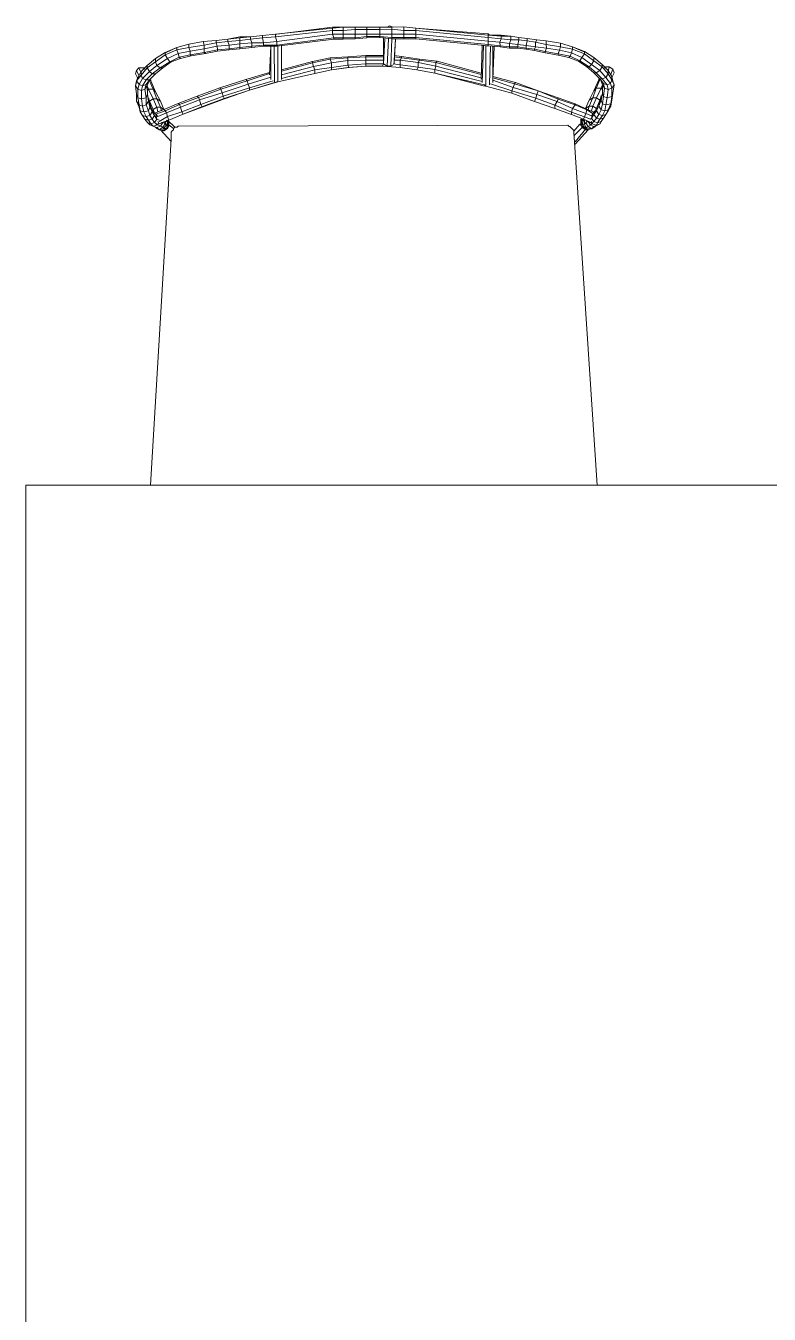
# Model space of a CAD drawing. Header units: metres. Extents: x -1.5 to 23.8, y -25.4 to 20.7.
# Drawn here: x 7.57 to 8.22, y 3.206 to 4.333 of the extents above; entities that cross this region are included whole.
import ezdxf

# ---------------------------------------------------------------- set-up
doc = ezdxf.new("R2010")
doc.units = ezdxf.units.M
doc.layers.add('A-FURN', color=1, linetype='Continuous', lineweight=9, transparency=0.25)

msp = doc.modelspace()

# ---------------------------------------------------------------- linework, layer by layer
at = {"layer": 'A-FURN', "lineweight": 0}
for p, q in [((7.8382, 4.3304), (7.7883, 4.3251)), ((7.7883, 4.323), (7.8382, 4.3283)), ((7.7894, 4.3251), (7.8382, 4.3314)), ((7.8382, 4.3314), (7.8475, 4.3315)), ((7.8475, 4.3315), (7.8382, 4.3304)), ((7.8382, 4.3283), (7.8382, 4.3304)), ((7.8382, 4.3283), (7.8475, 4.3283)), ((7.8382, 4.3252), (7.8382, 4.3283)), ((7.8475, 4.3315), (7.8579, 4.3315)), ((7.8579, 4.3315), (7.8475, 4.3315)), ((7.8475, 4.3283), (7.8475, 4.3315)), ((7.8475, 4.3283), (7.8579, 4.3294)), ((7.8475, 4.3252), (7.8475, 4.3283)), ((7.8579, 4.3315), (7.8683, 4.3315)), ((7.8683, 4.3315), (7.8579, 4.3315)), ((7.8579, 4.3294), (7.8579, 4.3315)), ((7.8579, 4.3294), (7.8683, 4.3294)), ((7.8579, 4.3252), (7.8579, 4.3294)), ((7.8683, 4.3315), (7.8797, 4.3315)), ((7.8797, 4.3315), (7.8683, 4.3315)), ((7.8683, 4.3294), (7.8683, 4.3315)), ((7.8683, 4.3294), (7.8797, 4.3294)), ((7.8683, 4.3252), (7.8683, 4.3294)), ((7.8797, 4.3315), (7.8901, 4.3315)), ((7.8901, 4.3315), (7.8797, 4.3315)), ((7.8797, 4.3294), (7.8797, 4.3315)), ((7.8797, 4.3294), (7.8901, 4.3295)), ((7.8797, 4.3253), (7.8797, 4.3294)), ((7.8859, 4.3315), (7.888, 4.3326)), ((7.888, 4.3326), (7.8911, 4.3315)), ((7.8901, 4.3315), (7.9005, 4.3316)), ((7.9005, 4.3316), (7.8901, 4.3315)), ((7.8901, 4.3295), (7.8901, 4.3315)), ((7.9005, 4.3284), (7.8901, 4.3295)), ((7.8901, 4.3253), (7.8901, 4.3295)), ((7.9005, 4.3316), (7.9109, 4.3306)), ((7.9109, 4.3306), (7.9005, 4.3316)), ((7.9005, 4.3284), (7.9005, 4.3316)), ((7.9109, 4.3284), (7.9005, 4.3284)), ((7.9005, 4.3253), (7.9005, 4.3284)), ((7.9109, 4.3306), (7.9742, 4.3255)), ((7.9742, 4.3244), (7.9109, 4.3306)), ((7.9109, 4.3284), (7.9109, 4.3306)), ((7.9742, 4.3224), (7.9109, 4.3284)), ((7.9109, 4.3253), (7.9109, 4.3284)), ((7.7125, 4.3166), (7.7021, 4.3135)), ((7.7021, 4.3135), (7.7125, 4.3166)), ((7.725, 4.3187), (7.7125, 4.3166)), ((7.7125, 4.3166), (7.725, 4.3187)), ((7.7125, 4.3166), (7.7125, 4.3166)), ((7.7125, 4.3135), (7.7125, 4.3166)), ((7.725, 4.3187), (7.7364, 4.3198)), ((7.7364, 4.3198), (7.725, 4.3187)), ((7.725, 4.3187), (7.725, 4.3187)), ((7.726, 4.3156), (7.725, 4.3187)), ((7.726, 4.3156), (7.7364, 4.3177)), ((7.7364, 4.3198), (7.7468, 4.3208)), ((7.7468, 4.3208), (7.7364, 4.3198)), ((7.7364, 4.3177), (7.7364, 4.3198)), ((7.7364, 4.3177), (7.7468, 4.3188)), ((7.7374, 4.3146), (7.7364, 4.3177)), ((7.7468, 4.3208), (7.7572, 4.3229)), ((7.7572, 4.3219), (7.7468, 4.3208)), ((7.7468, 4.3188), (7.7468, 4.3208)), ((7.7468, 4.3188), (7.7572, 4.3198)), ((7.7478, 4.3156), (7.7468, 4.3188)), ((7.7478, 4.3156), (7.7572, 4.3167)), ((7.7572, 4.3229), (7.7665, 4.3229)), ((7.7665, 4.3229), (7.7572, 4.3219)), ((7.7572, 4.3198), (7.7572, 4.3219)), ((7.7572, 4.3198), (7.7665, 4.3209)), ((7.7572, 4.3167), (7.7572, 4.3198)), ((7.7572, 4.3167), (7.7676, 4.3178)), ((7.7572, 4.3167), (7.7572, 4.3136)), ((7.7665, 4.3229), (7.7769, 4.324)), ((7.7769, 4.324), (7.7665, 4.3229)), ((7.7665, 4.3209), (7.7665, 4.3229)), ((7.7665, 4.3209), (7.7769, 4.3219)), ((7.7676, 4.3178), (7.7665, 4.3209)), ((7.7676, 4.3178), (7.7779, 4.3178)), ((7.7676, 4.3178), (7.7676, 4.3146)), ((7.7769, 4.324), (7.7883, 4.3251)), ((7.7883, 4.3251), (7.7769, 4.324)), ((7.7769, 4.3219), (7.7769, 4.324)), ((7.7769, 4.3219), (7.7883, 4.323)), ((7.7779, 4.3178), (7.7769, 4.3219)), ((7.7779, 4.3178), (7.7894, 4.3188)), ((7.7779, 4.3178), (7.7779, 4.3157)), ((7.7883, 4.323), (7.7883, 4.3251)), ((7.7883, 4.3251), (7.7894, 4.3251)), ((7.7894, 4.3188), (7.7883, 4.323)), ((7.7894, 4.3188), (7.8382, 4.3252)), ((7.7894, 4.3251), (7.7894, 4.3251)), ((7.8392, 4.3221), (7.7894, 4.3157)), ((7.8392, 4.321), (7.7894, 4.3147)), ((7.7894, 4.3188), (7.7894, 4.3157)), ((7.8382, 4.3252), (7.8475, 4.3252)), ((7.8382, 4.3252), (7.8392, 4.3221)), ((7.8475, 4.3221), (7.8392, 4.3221)), ((7.8392, 4.321), (7.8392, 4.3221)), ((7.8475, 4.321), (7.8392, 4.321)), ((7.8475, 4.3252), (7.8579, 4.3252)), ((7.8475, 4.3252), (7.8475, 4.3221)), ((7.8579, 4.3221), (7.8475, 4.3221)), ((7.8475, 4.321), (7.8475, 4.3221)), ((7.8579, 4.3211), (7.8475, 4.321)), ((7.8579, 4.3252), (7.8683, 4.3252)), ((7.8579, 4.3252), (7.8579, 4.3221)), ((7.8683, 4.3232), (7.8579, 4.3221)), ((7.8683, 4.3221), (7.8579, 4.3211)), ((7.8579, 4.3211), (7.8579, 4.3221)), ((7.8683, 4.3252), (7.8797, 4.3253)), ((7.8683, 4.3252), (7.8683, 4.3232)), ((7.8797, 4.3232), (7.8683, 4.3232)), ((7.8683, 4.3221), (7.8683, 4.3232)), ((7.8683, 4.3221), (7.8797, 4.3222)), ((7.8797, 4.3253), (7.8901, 4.3253)), ((7.8797, 4.3253), (7.8797, 4.3232)), ((7.8901, 4.3222), (7.8797, 4.3232)), ((7.8797, 4.3222), (7.8797, 4.3232)), ((7.8797, 4.3222), (7.8901, 4.3211)), ((7.8829, 4.3024), (7.8829, 4.3222)), ((7.8839, 4.3211), (7.8829, 4.2993)), ((7.887, 4.3211), (7.886, 4.2972)), ((7.8901, 4.3211), (7.8891, 4.2972)), ((7.9005, 4.3253), (7.8901, 4.3253)), ((7.8901, 4.3253), (7.8901, 4.3222)), ((7.9005, 4.3222), (7.8901, 4.3222)), ((7.8901, 4.3211), (7.8901, 4.3222)), ((7.8901, 4.3211), (7.9005, 4.3212)), ((7.8932, 4.3211), (7.8922, 4.2993)), ((7.8932, 4.3211), (7.8922, 4.3024)), ((7.9109, 4.3253), (7.9005, 4.3253)), ((7.9005, 4.3222), (7.9005, 4.3253)), ((7.9109, 4.3222), (7.9005, 4.3222)), ((7.9005, 4.3212), (7.9005, 4.3222)), ((7.9005, 4.3212), (7.9109, 4.3212)), ((7.9742, 4.3192), (7.9109, 4.3253)), ((7.9109, 4.3222), (7.9109, 4.3253)), ((7.9742, 4.3161), (7.9109, 4.3222)), ((7.9109, 4.3212), (7.9109, 4.3222)), ((7.9109, 4.3212), (7.9742, 4.3151)), ((7.9742, 4.3255), (7.9753, 4.3244)), ((7.9742, 4.3244), (7.9742, 4.3255)), ((7.9857, 4.3234), (7.9742, 4.3244)), ((7.9742, 4.3224), (7.9742, 4.3244)), ((7.9857, 4.3213), (7.9742, 4.3224)), ((7.9742, 4.3192), (7.9742, 4.3224)), ((7.9846, 4.3182), (7.9742, 4.3192)), ((7.9742, 4.3161), (7.9742, 4.3192)), ((7.9847, 4.3151), (7.9742, 4.3161)), ((7.9742, 4.3151), (7.9742, 4.3161)), ((7.9753, 4.3244), (7.9857, 4.3245)), ((7.9846, 4.3182), (7.9857, 4.3213)), ((7.9929, 4.3172), (7.9846, 4.3182)), ((7.9847, 4.3151), (7.9846, 4.3182)), ((7.9857, 4.3245), (7.994, 4.3234)), ((7.9857, 4.3234), (7.994, 4.3234)), ((7.9857, 4.3213), (7.9857, 4.3234)), ((7.994, 4.3203), (7.9857, 4.3213)), ((7.9929, 4.3172), (7.994, 4.3203)), ((8.0002, 4.3162), (7.9929, 4.3172)), ((7.993, 4.3141), (7.9929, 4.3172)), ((7.994, 4.3234), (8.0012, 4.3224)), ((8.0012, 4.3224), (7.994, 4.3234)), ((7.994, 4.3234), (7.994, 4.3203)), ((8.0012, 4.3203), (7.994, 4.3203)), ((8.0002, 4.3162), (8.0012, 4.3203)), ((8.0075, 4.3152), (8.0002, 4.3162)), ((8.0002, 4.3141), (8.0002, 4.3162)), ((8.0012, 4.3224), (8.0085, 4.3214)), ((8.0012, 4.3224), (8.0085, 4.3214)), ((8.0012, 4.3203), (8.0012, 4.3224)), ((8.0085, 4.3193), (8.0012, 4.3203)), ((8.0075, 4.3152), (8.0085, 4.3193)), ((8.0085, 4.3214), (8.0168, 4.3204)), ((8.0085, 4.3214), (8.0168, 4.3204)), ((8.0085, 4.3214), (8.0085, 4.3193)), ((8.0158, 4.3183), (8.0085, 4.3193)), ((8.0168, 4.3204), (8.0158, 4.3183)), ((8.0251, 4.3162), (8.0158, 4.3183)), ((8.0158, 4.3142), (8.0158, 4.3183)), ((8.0168, 4.3204), (8.0251, 4.3194)), ((8.0251, 4.3194), (8.0168, 4.3204)), ((8.0251, 4.3194), (8.0376, 4.3173)), ((8.0376, 4.3173), (8.0251, 4.3194)), ((8.0251, 4.3162), (8.0251, 4.3194)), ((8.0376, 4.3142), (8.0251, 4.3162)), ((8.0252, 4.3131), (8.0251, 4.3162)), ((8.0376, 4.3173), (8.048, 4.3142)), ((8.048, 4.3142), (8.0376, 4.3173)), ((8.0376, 4.3142), (8.0376, 4.3173)), ((7.6918, 4.3093), (7.6834, 4.3041)), ((7.6835, 4.3009), (7.6918, 4.3072)), ((7.6918, 4.3093), (7.7021, 4.3135)), ((7.6918, 4.3072), (7.7021, 4.3114)), ((7.6918, 4.3093), (7.6928, 4.3093)), ((7.6918, 4.3072), (7.6918, 4.3093)), ((7.6939, 4.3041), (7.6918, 4.3072)), ((7.7021, 4.3135), (7.6928, 4.3093)), ((7.6939, 4.3041), (7.7032, 4.3082)), ((7.7042, 4.3051), (7.6959, 4.301)), ((7.7021, 4.3114), (7.7125, 4.3135)), ((7.7021, 4.3114), (7.7021, 4.3135)), ((7.7032, 4.3082), (7.7021, 4.3114)), ((7.7032, 4.3082), (7.7136, 4.3103)), ((7.7032, 4.3082), (7.7042, 4.3051)), ((7.7042, 4.3051), (7.7136, 4.3072)), ((7.7053, 4.3041), (7.7042, 4.3051)), ((7.7053, 4.3041), (7.7146, 4.3062)), ((7.7125, 4.3135), (7.726, 4.3156)), ((7.7136, 4.3103), (7.7125, 4.3135)), ((7.7136, 4.3103), (7.726, 4.3125)), ((7.7136, 4.3072), (7.7136, 4.3103)), ((7.7136, 4.3072), (7.726, 4.3093)), ((7.7146, 4.3062), (7.7136, 4.3072)), ((7.7271, 4.3083), (7.7146, 4.3062)), ((7.726, 4.3125), (7.726, 4.3156)), ((7.726, 4.3125), (7.7374, 4.3146)), ((7.726, 4.3093), (7.726, 4.3125)), ((7.7375, 4.3114), (7.726, 4.3093)), ((7.726, 4.3093), (7.7271, 4.3083)), ((7.7375, 4.3104), (7.7271, 4.3083)), ((7.7374, 4.3146), (7.7478, 4.3156)), ((7.7374, 4.3146), (7.7375, 4.3114)), ((7.7478, 4.3125), (7.7375, 4.3114)), ((7.7478, 4.3115), (7.7375, 4.3104)), ((7.7375, 4.3104), (7.7375, 4.3114)), ((7.7478, 4.3156), (7.7478, 4.3125)), ((7.7572, 4.3136), (7.7478, 4.3125)), ((7.7572, 4.3125), (7.7478, 4.3115)), ((7.7478, 4.3115), (7.7478, 4.3125)), ((7.7676, 4.3146), (7.7572, 4.3136)), ((7.7676, 4.3136), (7.7572, 4.3125)), ((7.7572, 4.3125), (7.7572, 4.3136)), ((7.7779, 4.3157), (7.7676, 4.3146)), ((7.7779, 4.3147), (7.7676, 4.3136)), ((7.7676, 4.3136), (7.7676, 4.3146)), ((7.7894, 4.3157), (7.7779, 4.3157)), ((7.7779, 4.3147), (7.7779, 4.3157)), ((7.7894, 4.3147), (7.7779, 4.3147)), ((7.7832, 4.2897), (7.7842, 4.3147)), ((7.7842, 4.3147), (7.7842, 4.2856)), ((7.7873, 4.3147), (7.7874, 4.2835)), ((7.7894, 4.3147), (7.7894, 4.3157)), ((7.7904, 4.3157), (7.7894, 4.3157)), ((7.7905, 4.2835), (7.7904, 4.3157)), ((7.7935, 4.3157), (7.7936, 4.2856)), ((7.7935, 4.3157), (7.7936, 4.2897)), ((7.8361, 4.3044), (7.8517, 4.3055)), ((7.8517, 4.3055), (7.8673, 4.3065)), ((7.8517, 4.3044), (7.8673, 4.3055)), ((7.8517, 4.3044), (7.8517, 4.3055)), ((7.8673, 4.3065), (7.8829, 4.3066)), ((7.8673, 4.3055), (7.8673, 4.3065)), ((7.8829, 4.3055), (7.8673, 4.3055)), ((7.8673, 4.3055), (7.8673, 4.3024)), ((7.8829, 4.3055), (7.8829, 4.3024)), ((7.8985, 4.3056), (7.8922, 4.3066)), ((7.8985, 4.3045), (7.8922, 4.3055)), ((7.8985, 4.3056), (7.9141, 4.3035)), ((7.8985, 4.3045), (7.8985, 4.3056)), ((7.9681, 4.286), (7.9691, 4.3151)), ((7.9701, 4.3151), (7.9691, 4.2829)), ((7.9722, 4.3151), (7.9722, 4.2798)), ((7.9722, 4.3151), (7.9742, 4.3151)), ((7.9742, 4.3151), (7.9847, 4.3141)), ((7.9763, 4.3151), (7.9754, 4.2808)), ((7.9784, 4.3141), (7.9785, 4.2829)), ((7.9795, 4.3141), (7.9785, 4.286)), ((7.993, 4.3141), (7.9847, 4.3151)), ((7.9847, 4.3141), (7.9847, 4.3151)), ((7.9847, 4.3141), (7.993, 4.3131)), ((8.0002, 4.3141), (7.993, 4.3141)), ((7.993, 4.3131), (7.993, 4.3141)), ((7.993, 4.3131), (8.0002, 4.3131)), ((8.0075, 4.3131), (8.0002, 4.3141)), ((8.0002, 4.3131), (8.0002, 4.3141)), ((8.0002, 4.3131), (8.0075, 4.312)), ((8.0158, 4.3142), (8.0075, 4.3152)), ((8.0075, 4.3131), (8.0075, 4.3152)), ((8.0148, 4.312), (8.0075, 4.3131)), ((8.0075, 4.312), (8.0075, 4.3131)), ((8.0075, 4.312), (8.0148, 4.311)), ((8.0148, 4.312), (8.0158, 4.3142)), ((8.0241, 4.31), (8.0148, 4.312)), ((8.0148, 4.311), (8.0148, 4.312)), ((8.0241, 4.3089), (8.0148, 4.311)), ((8.0252, 4.3131), (8.0158, 4.3142)), ((8.0241, 4.31), (8.0252, 4.3131)), ((8.0355, 4.3079), (8.0241, 4.31)), ((8.0241, 4.3089), (8.0241, 4.31)), ((8.0241, 4.3089), (8.0355, 4.3069)), ((8.0366, 4.3111), (8.0252, 4.3131)), ((8.0355, 4.3079), (8.0366, 4.3111)), ((8.046, 4.3059), (8.0355, 4.3079)), ((8.0355, 4.3069), (8.0355, 4.3079)), ((8.0355, 4.3069), (8.0449, 4.3048)), ((8.0366, 4.3111), (8.0376, 4.3142)), ((8.047, 4.309), (8.0366, 4.3111)), ((8.048, 4.3121), (8.0376, 4.3142)), ((8.0449, 4.3048), (8.046, 4.3059)), ((8.0532, 4.3017), (8.0449, 4.3048)), ((8.046, 4.3059), (8.047, 4.309)), ((8.0543, 4.3018), (8.046, 4.3059)), ((8.047, 4.309), (8.048, 4.3121)), ((8.0563, 4.3049), (8.047, 4.309)), ((8.048, 4.3142), (8.0574, 4.3101)), ((8.0584, 4.3101), (8.048, 4.3142)), ((8.048, 4.3142), (8.048, 4.3142)), ((8.048, 4.3121), (8.048, 4.3142)), ((8.0584, 4.308), (8.048, 4.3121)), ((8.0543, 4.3018), (8.0563, 4.3049)), ((8.0563, 4.3049), (8.0584, 4.308)), ((8.0646, 4.2987), (8.0563, 4.3049)), ((8.0574, 4.3101), (8.0584, 4.3101)), ((8.0667, 4.3049), (8.0584, 4.3101)), ((8.0584, 4.308), (8.0584, 4.3101)), ((8.0667, 4.3018), (8.0584, 4.308)), ((8.0667, 4.3049), (8.074, 4.2987)), ((8.0667, 4.3018), (8.0667, 4.3049)), ((7.6669, 4.2936), (7.6658, 4.2905)), ((7.6689, 4.2957), (7.6669, 4.2936)), ((7.669, 4.2884), (7.6669, 4.2936)), ((7.6731, 4.2957), (7.6689, 4.2957)), ((7.671, 4.2915), (7.6689, 4.2957)), ((7.6762, 4.2978), (7.671, 4.2926)), ((7.671, 4.2895), (7.6762, 4.2957)), ((7.6731, 4.2947), (7.6731, 4.2957)), ((7.6731, 4.2957), (7.6741, 4.2947)), ((7.6834, 4.3041), (7.6762, 4.2978)), ((7.6762, 4.2957), (7.6835, 4.3009)), ((7.6762, 4.2957), (7.6762, 4.2978)), ((7.6783, 4.2926), (7.6762, 4.2957)), ((7.6783, 4.2926), (7.6845, 4.2978)), ((7.6876, 4.2958), (7.6804, 4.2905)), ((7.6835, 4.3009), (7.6834, 4.3041)), ((7.6845, 4.2978), (7.6835, 4.3009)), ((7.6835, 4.2905), (7.6897, 4.2958)), ((7.6845, 4.2978), (7.6939, 4.3041)), ((7.6845, 4.2978), (7.6876, 4.2958)), ((7.6959, 4.301), (7.6876, 4.2958)), ((7.6897, 4.2958), (7.6876, 4.2958)), ((7.6897, 4.2958), (7.697, 4.301)), ((7.6939, 4.3041), (7.6959, 4.301)), ((7.697, 4.301), (7.6959, 4.301)), ((7.697, 4.301), (7.7053, 4.3041)), ((7.7936, 4.2939), (7.8206, 4.3012)), ((7.7936, 4.2929), (7.8206, 4.3002)), ((7.8216, 4.2971), (7.7936, 4.2897)), ((7.7936, 4.2866), (7.8227, 4.294)), ((7.8206, 4.3012), (7.8361, 4.3044)), ((7.8206, 4.3002), (7.8361, 4.3034)), ((7.8206, 4.3002), (7.8206, 4.3012)), ((7.8206, 4.3002), (7.8216, 4.2971)), ((7.8372, 4.3002), (7.8216, 4.2971)), ((7.8227, 4.294), (7.8216, 4.2971)), ((7.8227, 4.294), (7.8372, 4.2961)), ((7.8227, 4.2908), (7.8372, 4.294)), ((7.8372, 4.294), (7.8227, 4.2908)), ((7.8227, 4.294), (7.8227, 4.2908)), ((7.8361, 4.3034), (7.8517, 4.3044)), ((7.8361, 4.3034), (7.8361, 4.3044)), ((7.8361, 4.3034), (7.8372, 4.3002)), ((7.8517, 4.3023), (7.8372, 4.3002)), ((7.8372, 4.2961), (7.8372, 4.3002)), ((7.8372, 4.2961), (7.8517, 4.2982)), ((7.8372, 4.294), (7.8528, 4.2961)), ((7.8517, 4.2961), (7.8372, 4.294)), ((7.8372, 4.2961), (7.8372, 4.294)), ((7.8372, 4.294), (7.8372, 4.294)), ((7.8517, 4.3044), (7.8517, 4.3023)), ((7.8673, 4.3024), (7.8517, 4.3023)), ((7.8517, 4.2982), (7.8517, 4.3023)), ((7.8517, 4.2982), (7.8673, 4.2993)), ((7.8517, 4.2982), (7.8528, 4.2961)), ((7.8673, 4.2972), (7.8517, 4.2961)), ((7.8528, 4.2961), (7.8673, 4.2972)), ((7.8829, 4.3024), (7.8673, 4.3024)), ((7.8673, 4.2993), (7.8673, 4.3024)), ((7.8673, 4.2993), (7.8829, 4.2993)), ((7.8673, 4.2993), (7.8673, 4.2972)), ((7.8673, 4.2972), (7.8819, 4.2972)), ((7.8819, 4.2972), (7.8673, 4.2972)), ((7.8673, 4.2972), (7.8673, 4.2972)), ((7.8829, 4.2993), (7.8819, 4.2972)), ((7.8819, 4.2972), (7.8974, 4.2962)), ((7.8819, 4.2972), (7.8974, 4.2962)), ((7.8829, 4.2993), (7.8829, 4.3024)), ((7.8829, 4.2993), (7.8829, 4.2993)), ((7.886, 4.2972), (7.8829, 4.2993)), ((7.8891, 4.2972), (7.886, 4.2972)), ((7.8912, 4.2983), (7.8891, 4.2972)), ((7.8974, 4.2983), (7.8912, 4.2993)), ((7.8974, 4.3024), (7.8922, 4.3024)), ((7.8974, 4.3024), (7.8985, 4.3045)), ((7.913, 4.3004), (7.8974, 4.3024)), ((7.8974, 4.2983), (7.8974, 4.3024)), ((7.913, 4.2963), (7.8974, 4.2983)), ((7.8974, 4.2962), (7.8974, 4.2983)), ((7.8974, 4.2962), (7.912, 4.2941)), ((7.8974, 4.2962), (7.912, 4.2941)), ((7.9141, 4.3025), (7.8985, 4.3045)), ((7.912, 4.2941), (7.913, 4.2963)), ((7.912, 4.2941), (7.9276, 4.2911)), ((7.912, 4.2941), (7.9276, 4.2911)), ((7.913, 4.3004), (7.9141, 4.3025)), ((7.9286, 4.2973), (7.913, 4.3004)), ((7.913, 4.2963), (7.913, 4.3004)), ((7.9276, 4.2942), (7.913, 4.2963)), ((7.9296, 4.3015), (7.9141, 4.3035)), ((7.9141, 4.3035), (7.9141, 4.3025)), ((7.9286, 4.3004), (7.9141, 4.3025)), ((7.9276, 4.2942), (7.9286, 4.2973)), ((7.9276, 4.2942), (7.9691, 4.2839)), ((7.9276, 4.2911), (7.9276, 4.2942)), ((7.9286, 4.3004), (7.9296, 4.3015)), ((7.9286, 4.3004), (7.9681, 4.2901)), ((7.9286, 4.2973), (7.9286, 4.3004)), ((7.9286, 4.2973), (7.9681, 4.287)), ((7.9296, 4.3015), (7.9681, 4.2912)), ((8.0532, 4.3017), (8.0543, 4.3018)), ((8.0605, 4.2966), (8.0532, 4.3017)), ((8.0626, 4.2966), (8.0543, 4.3018)), ((8.0667, 4.2914), (8.0605, 4.2966)), ((8.0605, 4.2966), (8.0626, 4.2966)), ((8.0626, 4.2966), (8.0646, 4.2987)), ((8.0688, 4.2914), (8.0626, 4.2966)), ((8.0646, 4.2987), (8.0667, 4.3018)), ((8.072, 4.2935), (8.0646, 4.2987)), ((8.074, 4.2966), (8.0667, 4.3018)), ((8.0688, 4.2914), (8.072, 4.2935)), ((8.072, 4.2935), (8.074, 4.2966)), ((8.0772, 4.2872), (8.072, 4.2935)), ((8.074, 4.2987), (8.0792, 4.2935)), ((8.074, 4.2987), (8.074, 4.2966)), ((8.0792, 4.2904), (8.074, 4.2966)), ((8.0771, 4.2966), (8.0761, 4.2955)), ((8.0771, 4.2955), (8.0771, 4.2966)), ((8.0802, 4.2966), (8.0771, 4.2966)), ((8.0792, 4.2924), (8.0802, 4.2966)), ((8.0792, 4.2935), (8.0823, 4.2883)), ((8.0792, 4.2935), (8.0792, 4.2904)), ((8.0834, 4.2945), (8.0802, 4.2966)), ((8.0834, 4.2945), (8.0813, 4.2893)), ((8.0844, 4.2914), (8.0834, 4.2945)), ((7.6679, 4.2864), (7.6658, 4.2905)), ((7.6659, 4.2801), (7.6669, 4.2843)), ((7.6669, 4.2832), (7.6659, 4.2801)), ((7.6669, 4.2843), (7.671, 4.2895)), ((7.6669, 4.2843), (7.6679, 4.2874)), ((7.6679, 4.2874), (7.6669, 4.2832)), ((7.669, 4.2812), (7.6669, 4.2843)), ((7.671, 4.2926), (7.6679, 4.2874)), ((7.669, 4.2812), (7.6721, 4.2864)), ((7.671, 4.2895), (7.671, 4.2926)), ((7.6721, 4.2864), (7.671, 4.2895)), ((7.6721, 4.2864), (7.6783, 4.2926)), ((7.6721, 4.2864), (7.6752, 4.2853)), ((7.6752, 4.2853), (7.6721, 4.2801)), ((7.6804, 4.2905), (7.6752, 4.2853)), ((7.6752, 4.2812), (7.6783, 4.2853)), ((7.6783, 4.2853), (7.6752, 4.2853)), ((7.6773, 4.2833), (7.6762, 4.2801)), ((7.6783, 4.2926), (7.6804, 4.2905)), ((7.6783, 4.2853), (7.6835, 4.2905)), ((7.6783, 4.2853), (7.6793, 4.2843)), ((7.6814, 4.277), (7.6783, 4.2843)), ((7.6793, 4.2843), (7.6793, 4.2853)), ((7.6835, 4.2749), (7.6793, 4.2843)), ((7.6835, 4.2905), (7.6804, 4.2905)), ((7.7396, 4.2782), (7.7624, 4.2855)), ((7.7406, 4.2771), (7.7635, 4.2845)), ((7.7624, 4.2855), (7.7832, 4.2918)), ((7.7635, 4.2845), (7.7624, 4.2855)), ((7.7832, 4.2908), (7.7635, 4.2845)), ((7.7645, 4.2814), (7.7635, 4.2845)), ((7.7645, 4.2814), (7.7842, 4.2876)), ((7.7863, 4.2845), (7.7656, 4.2782)), ((7.7656, 4.2762), (7.7905, 4.2835)), ((7.7895, 4.2835), (7.7656, 4.2762)), ((7.7905, 4.2835), (7.7895, 4.2835)), ((7.7905, 4.2835), (7.8227, 4.2908)), ((7.8227, 4.2908), (7.7905, 4.2835)), ((7.7905, 4.2835), (7.7905, 4.2835)), ((7.8227, 4.2908), (7.8227, 4.2908)), ((7.9712, 4.2808), (7.9276, 4.2911)), ((7.9712, 4.2797), (7.9276, 4.2911)), ((7.9982, 4.2829), (7.9785, 4.2881)), ((7.9972, 4.2819), (7.9785, 4.287)), ((7.9961, 4.2787), (7.9785, 4.285)), ((7.9972, 4.2819), (7.9982, 4.2829)), ((7.9982, 4.2829), (8.018, 4.2757)), ((8.072, 4.2862), (8.0667, 4.2914)), ((8.0667, 4.2914), (8.0688, 4.2914)), ((8.0668, 4.2758), (8.0709, 4.2852)), ((8.074, 4.2862), (8.0688, 4.2914)), ((8.072, 4.2852), (8.0688, 4.2779)), ((8.0709, 4.2852), (8.0709, 4.2862)), ((8.0709, 4.2852), (8.072, 4.2862)), ((8.0751, 4.2821), (8.072, 4.2862)), ((8.072, 4.2862), (8.074, 4.2862)), ((8.0741, 4.281), (8.073, 4.2841)), ((8.074, 4.2862), (8.0772, 4.2872)), ((8.0782, 4.281), (8.074, 4.2862)), ((8.0761, 4.2779), (8.0751, 4.2821)), ((8.0751, 4.2821), (8.0782, 4.281)), ((8.0772, 4.2872), (8.0792, 4.2904)), ((8.0772, 4.2872), (8.0813, 4.2821)), ((8.0813, 4.2821), (8.0782, 4.281)), ((8.0823, 4.2852), (8.0792, 4.2904)), ((8.0813, 4.2821), (8.0823, 4.2852)), ((8.0824, 4.2779), (8.0813, 4.2821)), ((8.0844, 4.2914), (8.0823, 4.2873)), ((8.0823, 4.2883), (8.0834, 4.2841)), ((8.0823, 4.2883), (8.0823, 4.2852)), ((8.0844, 4.281), (8.0823, 4.2852)), ((8.0834, 4.2841), (8.0844, 4.281)), ((7.6659, 4.2801), (7.6659, 4.2801)), ((7.6679, 4.277), (7.6659, 4.2801)), ((7.6669, 4.2728), (7.6659, 4.2801)), ((7.668, 4.2697), (7.6669, 4.2728)), ((7.6669, 4.2666), (7.6669, 4.2728)), ((7.669, 4.2812), (7.6679, 4.277)), ((7.6711, 4.2759), (7.6679, 4.277)), ((7.6679, 4.277), (7.668, 4.2697)), ((7.6721, 4.2801), (7.669, 4.2812)), ((7.6721, 4.2801), (7.6711, 4.2759)), ((7.6742, 4.277), (7.6711, 4.2759)), ((7.6711, 4.2759), (7.6711, 4.2687)), ((7.6721, 4.2801), (7.6752, 4.2812)), ((7.6752, 4.2812), (7.6742, 4.277)), ((7.6762, 4.2801), (7.6742, 4.277)), ((7.6742, 4.277), (7.6752, 4.2697)), ((7.6752, 4.2812), (7.6752, 4.2812)), ((7.6763, 4.2728), (7.6752, 4.2697)), ((7.6762, 4.2801), (7.6763, 4.2728)), ((7.6773, 4.277), (7.6762, 4.2801)), ((7.6762, 4.276), (7.6773, 4.277)), ((7.6763, 4.2728), (7.6773, 4.2666)), ((7.6814, 4.2687), (7.6773, 4.277)), ((7.6773, 4.277), (7.6814, 4.277)), ((7.6846, 4.2687), (7.6814, 4.277)), ((7.6814, 4.277), (7.6835, 4.2749)), ((7.6877, 4.2666), (7.6835, 4.2749)), ((7.7033, 4.2646), (7.7199, 4.2709)), ((7.7199, 4.2709), (7.7396, 4.2782)), ((7.7209, 4.2698), (7.7199, 4.2709)), ((7.7209, 4.2698), (7.7406, 4.2771)), ((7.7417, 4.274), (7.7219, 4.2678)), ((7.723, 4.2636), (7.7427, 4.2709)), ((7.7406, 4.2771), (7.7396, 4.2782)), ((7.7406, 4.2771), (7.7417, 4.274)), ((7.7417, 4.274), (7.7645, 4.2814)), ((7.7427, 4.2709), (7.7417, 4.274)), ((7.7427, 4.2709), (7.7656, 4.2782)), ((7.7656, 4.2762), (7.7427, 4.2688)), ((7.7427, 4.2709), (7.7438, 4.2688)), ((7.7438, 4.2688), (7.7656, 4.2762)), ((7.7656, 4.2782), (7.7645, 4.2814)), ((7.7656, 4.2782), (7.7656, 4.2762)), ((7.9722, 4.2798), (7.9712, 4.2808)), ((7.9722, 4.2798), (7.9951, 4.2735)), ((7.9722, 4.2798), (7.9951, 4.2735)), ((7.9722, 4.2798), (7.9723, 4.2798)), ((7.9951, 4.2756), (7.9764, 4.2818)), ((7.9951, 4.2756), (7.9961, 4.2787)), ((8.0159, 4.2694), (7.9951, 4.2756)), ((7.9951, 4.2735), (7.9951, 4.2756)), ((7.9951, 4.2735), (8.0149, 4.2663)), ((7.9951, 4.2735), (8.0149, 4.2663)), ((7.9961, 4.2787), (7.9972, 4.2819)), ((8.0169, 4.2726), (7.9961, 4.2787)), ((7.9972, 4.2819), (8.018, 4.2757)), ((8.0159, 4.2694), (8.0169, 4.2726)), ((8.018, 4.2757), (8.0169, 4.2726)), ((8.0346, 4.2664), (8.0169, 4.2726)), ((8.0356, 4.2695), (8.018, 4.2757)), ((8.0356, 4.2684), (8.018, 4.2757)), ((8.018, 4.2757), (8.018, 4.2757)), ((8.0626, 4.2675), (8.0668, 4.2758)), ((8.0657, 4.2695), (8.0688, 4.2779)), ((8.0688, 4.2779), (8.0668, 4.2758)), ((8.073, 4.2779), (8.0688, 4.2779)), ((8.0689, 4.2696), (8.073, 4.2779)), ((8.072, 4.2664), (8.073, 4.2716)), ((8.0741, 4.281), (8.073, 4.2779)), ((8.073, 4.2779), (8.0741, 4.2768)), ((8.073, 4.2675), (8.0741, 4.2737)), ((8.0741, 4.2737), (8.073, 4.2675)), ((8.0741, 4.2737), (8.0741, 4.281)), ((8.0741, 4.281), (8.0761, 4.2779)), ((8.0751, 4.2706), (8.0741, 4.2737)), ((8.0761, 4.2779), (8.0751, 4.2706)), ((8.0761, 4.2779), (8.0793, 4.2768)), ((8.0793, 4.2768), (8.0782, 4.281)), ((8.0793, 4.2768), (8.0782, 4.2696)), ((8.0793, 4.2768), (8.0824, 4.2779)), ((8.0824, 4.2779), (8.0844, 4.281)), ((8.0824, 4.2779), (8.0824, 4.2706)), ((8.0834, 4.2737), (8.0824, 4.2675)), ((8.0824, 4.2706), (8.0834, 4.2737)), ((8.0844, 4.281), (8.0834, 4.2737)), ((7.669, 4.2635), (7.6669, 4.2666)), ((7.669, 4.2614), (7.6669, 4.2666)), ((7.6711, 4.2687), (7.668, 4.2697)), ((7.668, 4.2697), (7.669, 4.2635)), ((7.6721, 4.2624), (7.669, 4.2635)), ((7.669, 4.2635), (7.6701, 4.2583)), ((7.6701, 4.2583), (7.669, 4.2614)), ((7.6701, 4.2572), (7.669, 4.2614)), ((7.6752, 4.2697), (7.6711, 4.2687)), ((7.6711, 4.2687), (7.6721, 4.2624)), ((7.6752, 4.2635), (7.6721, 4.2624)), ((7.6721, 4.2624), (7.6732, 4.2572)), ((7.6752, 4.2697), (7.6752, 4.2635)), ((7.6773, 4.2666), (7.6752, 4.2635)), ((7.6752, 4.2635), (7.6773, 4.2583)), ((7.6783, 4.2666), (7.6773, 4.2697)), ((7.6773, 4.2687), (7.6783, 4.2656)), ((7.6773, 4.2666), (7.6784, 4.2614)), ((7.6784, 4.2614), (7.6773, 4.2583)), ((7.6783, 4.2666), (7.6814, 4.2687)), ((7.6815, 4.2593), (7.6783, 4.2666)), ((7.6783, 4.2646), (7.6783, 4.2666)), ((7.6783, 4.2656), (7.6784, 4.2614)), ((7.6783, 4.2656), (7.6794, 4.2614)), ((7.6784, 4.2614), (7.6804, 4.2573)), ((7.6794, 4.2614), (7.6804, 4.2573)), ((7.6794, 4.2614), (7.6815, 4.2573)), ((7.6846, 4.2614), (7.6814, 4.2687)), ((7.6814, 4.2687), (7.6846, 4.2687)), ((7.6815, 4.2593), (7.6846, 4.2614)), ((7.6877, 4.2614), (7.6846, 4.2687)), ((7.6846, 4.2687), (7.6877, 4.2666)), ((7.6846, 4.2614), (7.6856, 4.2573)), ((7.6846, 4.2614), (7.6877, 4.2614)), ((7.6908, 4.2594), (7.6877, 4.2666)), ((7.6877, 4.2614), (7.6887, 4.2583)), ((7.6877, 4.2614), (7.6908, 4.2594)), ((7.6908, 4.2594), (7.7033, 4.2646)), ((7.6919, 4.2583), (7.7043, 4.2636)), ((7.7054, 4.2615), (7.6929, 4.2563)), ((7.7043, 4.2636), (7.7033, 4.2646)), ((7.7043, 4.2636), (7.7209, 4.2698)), ((7.7043, 4.2636), (7.7054, 4.2615)), ((7.7219, 4.2678), (7.7054, 4.2615)), ((7.7064, 4.2573), (7.7054, 4.2615)), ((7.7064, 4.2573), (7.723, 4.2636)), ((7.7075, 4.2552), (7.7241, 4.2615)), ((7.723, 4.2615), (7.7075, 4.2552)), ((7.7209, 4.2698), (7.7219, 4.2678)), ((7.723, 4.2636), (7.7219, 4.2678)), ((7.7427, 4.2688), (7.723, 4.2615)), ((7.723, 4.2636), (7.7241, 4.2615)), ((7.7438, 4.2688), (7.7241, 4.2615)), ((7.7427, 4.2688), (7.7438, 4.2688)), ((8.0149, 4.2663), (8.0159, 4.2694)), ((8.0149, 4.2663), (8.0325, 4.2601)), ((8.0149, 4.2663), (8.0325, 4.2601)), ((8.0325, 4.2632), (8.0159, 4.2694)), ((8.0325, 4.2632), (8.0346, 4.2664)), ((8.0325, 4.2632), (8.0471, 4.257)), ((8.0325, 4.2601), (8.0325, 4.2632)), ((8.0325, 4.2601), (8.0471, 4.2549)), ((8.0325, 4.2601), (8.0471, 4.2549)), ((8.0346, 4.2664), (8.0356, 4.2684)), ((8.0481, 4.2601), (8.0346, 4.2664)), ((8.0502, 4.2643), (8.0356, 4.2695)), ((8.0356, 4.2684), (8.0356, 4.2695)), ((8.0502, 4.2633), (8.0356, 4.2684)), ((8.0471, 4.257), (8.0481, 4.2601)), ((8.0481, 4.2601), (8.0502, 4.2633)), ((8.0596, 4.256), (8.0481, 4.2601)), ((8.0616, 4.2591), (8.0502, 4.2643)), ((8.0502, 4.2633), (8.0502, 4.2643)), ((8.0606, 4.2591), (8.0502, 4.2633)), ((8.0595, 4.2602), (8.0626, 4.2675)), ((8.0627, 4.2622), (8.0595, 4.2602)), ((8.0627, 4.2622), (8.0616, 4.2591)), ((8.0657, 4.2695), (8.0626, 4.2675)), ((8.0627, 4.2622), (8.0657, 4.2695)), ((8.0658, 4.2623), (8.0627, 4.2622)), ((8.0658, 4.2623), (8.0647, 4.2581)), ((8.0689, 4.2696), (8.0657, 4.2695)), ((8.0689, 4.2696), (8.0658, 4.2623)), ((8.0689, 4.2602), (8.0658, 4.2623)), ((8.0678, 4.2581), (8.0699, 4.2623)), ((8.072, 4.2675), (8.0689, 4.2696)), ((8.0689, 4.2602), (8.072, 4.2675)), ((8.0699, 4.2623), (8.0689, 4.2581)), ((8.0689, 4.2581), (8.071, 4.2623)), ((8.0689, 4.2602), (8.0689, 4.2602)), ((8.0699, 4.2623), (8.072, 4.2664)), ((8.071, 4.2623), (8.073, 4.2675)), ((8.072, 4.2664), (8.071, 4.2623)), ((8.071, 4.2623), (8.0731, 4.2592)), ((8.072, 4.2685), (8.072, 4.2675)), ((8.072, 4.2675), (8.072, 4.2664)), ((8.0741, 4.2644), (8.073, 4.2675)), ((8.0731, 4.2592), (8.0741, 4.2644)), ((8.0741, 4.2644), (8.0751, 4.2706)), ((8.0772, 4.2633), (8.0741, 4.2644)), ((8.0782, 4.2696), (8.0751, 4.2706)), ((8.0762, 4.2581), (8.0772, 4.2633)), ((8.0772, 4.2633), (8.0782, 4.2696)), ((8.0814, 4.2644), (8.0772, 4.2633)), ((8.0824, 4.2706), (8.0782, 4.2696)), ((8.0793, 4.2592), (8.0814, 4.2644)), ((8.0814, 4.2623), (8.0793, 4.2581)), ((8.0793, 4.2592), (8.0814, 4.2623)), ((8.0814, 4.2644), (8.0824, 4.2706)), ((8.0824, 4.2675), (8.0814, 4.2623)), ((8.0814, 4.2644), (8.0824, 4.2675)), ((7.6732, 4.2572), (7.6701, 4.2583)), ((7.6701, 4.2583), (7.6721, 4.2541)), ((7.6721, 4.2541), (7.6701, 4.2572)), ((7.6721, 4.2541), (7.6701, 4.2572)), ((7.6753, 4.2531), (7.6721, 4.2541)), ((7.6721, 4.2541), (7.6742, 4.251)), ((7.6742, 4.251), (7.6721, 4.2541)), ((7.6721, 4.2541), (7.6721, 4.2541)), ((7.6773, 4.2583), (7.6732, 4.2572)), ((7.6732, 4.2572), (7.6753, 4.2531)), ((7.6773, 4.25), (7.6742, 4.251)), ((7.6763, 4.2479), (7.6742, 4.251)), ((7.6784, 4.2541), (7.6753, 4.2531)), ((7.6753, 4.2531), (7.6773, 4.25)), ((7.6773, 4.2583), (7.6784, 4.2541)), ((7.6804, 4.251), (7.6773, 4.25)), ((7.6773, 4.25), (7.6794, 4.2469)), ((7.6804, 4.2573), (7.6784, 4.2541)), ((7.6784, 4.2541), (7.6804, 4.251)), ((7.6804, 4.2573), (7.6825, 4.2542)), ((7.6825, 4.2542), (7.6804, 4.251)), ((7.6804, 4.251), (7.6825, 4.2479)), ((7.6815, 4.2593), (7.6825, 4.2562)), ((7.6815, 4.2583), (7.6815, 4.2593)), ((7.6815, 4.2573), (7.6825, 4.2542)), ((7.6815, 4.2573), (7.6836, 4.2552)), ((7.6825, 4.2562), (7.6908, 4.2594)), ((7.6825, 4.2542), (7.6846, 4.251)), ((7.6846, 4.251), (7.6825, 4.2479)), ((7.6836, 4.2552), (7.6919, 4.2583)), ((7.6836, 4.2552), (7.6846, 4.251)), ((7.6836, 4.2552), (7.6856, 4.2531)), ((7.6846, 4.251), (7.6867, 4.25)), ((7.6856, 4.2531), (7.6929, 4.2563)), ((7.6856, 4.249), (7.6867, 4.2469)), ((7.6867, 4.249), (7.694, 4.2531)), ((7.6867, 4.2469), (7.695, 4.25)), ((7.695, 4.25), (7.6867, 4.2469)), ((7.6919, 4.2583), (7.6908, 4.2594)), ((7.6908, 4.249), (7.6919, 4.2469)), ((7.6929, 4.2563), (7.6919, 4.2583)), ((7.6919, 4.249), (7.6929, 4.2458)), ((7.6919, 4.249), (7.694, 4.249)), ((7.694, 4.2531), (7.6929, 4.2563)), ((7.694, 4.249), (7.6929, 4.25)), ((7.6929, 4.25), (7.694, 4.249)), ((7.694, 4.2531), (7.7064, 4.2573)), ((7.694, 4.2531), (7.695, 4.25)), ((7.695, 4.249), (7.694, 4.25)), ((7.694, 4.249), (7.694, 4.25)), ((7.694, 4.25), (7.695, 4.249)), ((7.694, 4.25), (7.7002, 4.2438)), ((7.694, 4.249), (7.694, 4.2458)), ((7.694, 4.249), (7.695, 4.2448)), ((7.694, 4.249), (7.694, 4.249)), ((7.694, 4.249), (7.695, 4.249)), ((7.695, 4.25), (7.7075, 4.2552)), ((7.7075, 4.2552), (7.695, 4.25)), ((7.695, 4.249), (7.695, 4.2448)), ((7.7064, 4.2573), (7.7075, 4.2552)), ((8.0585, 4.2529), (8.0471, 4.257)), ((8.0471, 4.2549), (8.0471, 4.257)), ((8.0471, 4.2549), (8.0575, 4.2508)), ((8.0471, 4.2549), (8.0575, 4.2508)), ((8.0554, 4.2498), (8.0554, 4.2508)), ((8.0565, 4.2508), (8.0554, 4.2498)), ((8.0554, 4.2498), (8.0554, 4.2456)), ((8.0554, 4.2498), (8.0565, 4.2498)), ((8.0565, 4.2498), (8.0554, 4.2456)), ((8.0565, 4.2508), (8.0565, 4.2498)), ((8.0575, 4.2508), (8.0565, 4.2498)), ((8.0565, 4.2498), (8.0575, 4.2498)), ((8.0575, 4.2498), (8.0565, 4.2466)), ((8.0575, 4.2508), (8.0585, 4.2529)), ((8.0575, 4.2508), (8.0637, 4.2477)), ((8.0575, 4.2508), (8.0648, 4.2477)), ((8.0585, 4.2498), (8.0575, 4.2498)), ((8.0575, 4.2498), (8.0585, 4.2498)), ((8.0585, 4.2529), (8.0596, 4.256)), ((8.0585, 4.2529), (8.0637, 4.2508)), ((8.0585, 4.2498), (8.0585, 4.2466)), ((8.0596, 4.256), (8.0606, 4.2591)), ((8.0596, 4.256), (8.0647, 4.2539)), ((8.0606, 4.2488), (8.0596, 4.2477)), ((8.0596, 4.2477), (8.0616, 4.2488)), ((8.0606, 4.2591), (8.0658, 4.256)), ((8.0606, 4.2591), (8.0616, 4.2591)), ((8.0616, 4.2591), (8.0668, 4.2571)), ((8.0616, 4.2488), (8.0637, 4.2456)), ((8.0616, 4.2488), (8.0617, 4.2488)), ((8.0637, 4.2508), (8.0647, 4.2519)), ((8.0637, 4.2477), (8.0648, 4.2488)), ((8.0647, 4.2539), (8.0658, 4.256)), ((8.0658, 4.256), (8.0647, 4.2519)), ((8.0647, 4.2519), (8.0668, 4.255)), ((8.0647, 4.2519), (8.0668, 4.2488)), ((8.0648, 4.2467), (8.0668, 4.2488)), ((8.0658, 4.256), (8.0678, 4.2581)), ((8.0668, 4.255), (8.0678, 4.2581)), ((8.0668, 4.255), (8.0689, 4.2581)), ((8.0668, 4.255), (8.0689, 4.2519)), ((8.0668, 4.2488), (8.0689, 4.2519)), ((8.0699, 4.2477), (8.0668, 4.2488)), ((8.071, 4.255), (8.0689, 4.2581)), ((8.0689, 4.2519), (8.071, 4.255)), ((8.072, 4.2509), (8.0689, 4.2519)), ((8.0699, 4.2477), (8.072, 4.2509)), ((8.0731, 4.2488), (8.0699, 4.2477)), ((8.0731, 4.2592), (8.071, 4.255)), ((8.071, 4.255), (8.0741, 4.254)), ((8.0741, 4.254), (8.072, 4.2509)), ((8.0752, 4.2519), (8.072, 4.2509)), ((8.0721, 4.2467), (8.0731, 4.2488)), ((8.0762, 4.2581), (8.0731, 4.2592)), ((8.0731, 4.2592), (8.0731, 4.2592)), ((8.0731, 4.2488), (8.0752, 4.2519)), ((8.0741, 4.254), (8.0762, 4.2581)), ((8.0741, 4.254), (8.0772, 4.255)), ((8.0772, 4.255), (8.0752, 4.2519)), ((8.0752, 4.2519), (8.0772, 4.255)), ((8.0772, 4.255), (8.0752, 4.2519)), ((8.0772, 4.255), (8.0752, 4.2519)), ((8.0752, 4.2519), (8.0752, 4.2519)), ((8.0793, 4.2592), (8.0762, 4.2581)), ((8.0772, 4.255), (8.0793, 4.2592)), ((8.0793, 4.2581), (8.0772, 4.255)), ((8.0772, 4.255), (8.0793, 4.2581)), ((8.0793, 4.2581), (8.0772, 4.255)), ((8.0793, 4.2581), (8.0772, 4.255)), ((8.0772, 4.255), (8.0772, 4.255)), ((7.6794, 4.2469), (7.6763, 4.2479)), ((7.6784, 4.2458), (7.6763, 4.2479)), ((7.6815, 4.2448), (7.6784, 4.2458)), ((7.6815, 4.2448), (7.6784, 4.2458)), ((7.6825, 4.2479), (7.6794, 4.2469)), ((7.6794, 4.2469), (7.6815, 4.2448)), ((7.6856, 4.2458), (7.6815, 4.2448)), ((7.6815, 4.2448), (7.6846, 4.2437)), ((7.6846, 4.2437), (7.6815, 4.2448)), ((7.6815, 4.2448), (7.6815, 4.2448)), ((7.6836, 4.2437), (7.6815, 4.2448)), ((7.6825, 4.2479), (7.6856, 4.2458)), ((7.6836, 4.2458), (7.6867, 4.2469)), ((7.6867, 4.2417), (7.6836, 4.2437)), ((7.6846, 4.2427), (7.6836, 4.2437)), ((7.6877, 4.2448), (7.6846, 4.2437)), ((7.6846, 4.2437), (7.6867, 4.2417)), ((7.6877, 4.2417), (7.6846, 4.2427)), ((7.6867, 4.2469), (7.6856, 4.2469)), ((7.6856, 4.2458), (7.6877, 4.2448)), ((7.6898, 4.2438), (7.6867, 4.2417)), ((7.6867, 4.2417), (7.6877, 4.2417)), ((7.6898, 4.2479), (7.6877, 4.2448)), ((7.6877, 4.2448), (7.6898, 4.2438)), ((7.6908, 4.2427), (7.6877, 4.2417)), ((7.6888, 4.2406), (7.6877, 4.2417)), ((7.6971, 4.2313), (7.6877, 4.2417)), ((7.6888, 4.2479), (7.6898, 4.2479)), ((7.6888, 4.2479), (7.6898, 4.2479)), ((7.693, 4.2427), (7.6888, 4.2406)), ((7.6898, 4.2406), (7.6888, 4.2406)), ((7.6898, 4.2479), (7.6919, 4.2469)), ((7.6919, 4.2469), (7.6898, 4.2438)), ((7.6898, 4.2438), (7.6908, 4.2427)), ((7.693, 4.2427), (7.6898, 4.2406)), ((7.6908, 4.2407), (7.6898, 4.2406)), ((7.6929, 4.2458), (7.6908, 4.2427)), ((7.6908, 4.2427), (7.693, 4.2427)), ((7.694, 4.2427), (7.6908, 4.2407)), ((7.6908, 4.2407), (7.694, 4.2427)), ((7.6919, 4.2469), (7.6929, 4.2458)), ((7.6929, 4.2458), (7.694, 4.2458)), ((7.694, 4.2458), (7.693, 4.2427)), ((7.695, 4.2448), (7.693, 4.2427)), ((7.693, 4.2427), (7.693, 4.2427)), ((7.693, 4.2427), (7.694, 4.2427)), ((7.694, 4.2458), (7.695, 4.2448)), ((7.695, 4.2448), (7.694, 4.2427)), ((7.695, 4.2458), (7.6992, 4.2427)), ((7.6981, 4.2407), (7.6971, 4.2396)), ((7.6981, 4.2407), (7.6971, 4.2396)), ((7.6971, 4.2396), (7.6971, 4.2396)), ((7.6992, 4.2417), (7.6981, 4.2407)), ((7.6992, 4.2417), (7.6981, 4.2407)), ((7.7002, 4.2438), (7.6992, 4.2427)), ((7.7002, 4.2438), (7.6992, 4.2427)), ((7.6992, 4.2427), (7.6992, 4.2417)), ((7.6992, 4.2427), (7.6992, 4.2417)), ((7.7023, 4.2438), (7.7002, 4.2438)), ((7.7023, 4.2438), (7.7002, 4.2438)), ((7.7033, 4.2448), (7.7023, 4.2438)), ((7.7033, 4.2448), (7.7023, 4.2438)), ((8.044, 4.2456), (7.7033, 4.2448)), ((8.044, 4.2456), (7.7033, 4.2448)), ((8.0451, 4.2445), (8.044, 4.2456)), ((8.0451, 4.2445), (8.044, 4.2456)), ((8.0461, 4.2445), (8.0451, 4.2445)), ((8.0461, 4.2445), (8.0451, 4.2445)), ((8.0492, 4.2404), (8.0544, 4.2466)), ((8.0492, 4.2362), (8.0565, 4.2435)), ((8.0492, 4.2404), (8.0492, 4.2414)), ((8.0492, 4.2404), (8.0492, 4.2414)), ((8.0492, 4.2394), (8.0492, 4.2404)), ((8.0492, 4.2394), (8.0492, 4.2404)), ((8.0695, 3.9307), (8.0492, 4.2394)), ((8.0695, 3.9307), (8.0492, 4.2394)), ((8.0596, 4.2425), (8.0503, 4.2311)), ((8.0617, 4.2415), (8.0503, 4.229)), ((8.0544, 4.2466), (8.0554, 4.2456)), ((8.0554, 4.2456), (8.0565, 4.2466)), ((8.0565, 4.2435), (8.0554, 4.2456)), ((8.0554, 4.2456), (8.0555, 4.2456)), ((8.0575, 4.2435), (8.0554, 4.2456)), ((8.0585, 4.2435), (8.0565, 4.2466)), ((8.0565, 4.2466), (8.0585, 4.2466)), ((8.0565, 4.2435), (8.0596, 4.2415)), ((8.0565, 4.2435), (8.0575, 4.2435)), ((8.0606, 4.2415), (8.0575, 4.2435)), ((8.0575, 4.2435), (8.0585, 4.2435)), ((8.0585, 4.2466), (8.0596, 4.2477)), ((8.0596, 4.2435), (8.0585, 4.2466)), ((8.0617, 4.2415), (8.0585, 4.2435)), ((8.0585, 4.2435), (8.0596, 4.2435)), ((8.0617, 4.2446), (8.0596, 4.2477)), ((8.0596, 4.2435), (8.0617, 4.2446)), ((8.0637, 4.2425), (8.0596, 4.2435)), ((8.0596, 4.2415), (8.0596, 4.2415)), ((8.0596, 4.2415), (8.0606, 4.2415)), ((8.0606, 4.2415), (8.0617, 4.2415)), ((8.0617, 4.2446), (8.0637, 4.2456)), ((8.0648, 4.2425), (8.0617, 4.2446)), ((8.0617, 4.2415), (8.0637, 4.2425)), ((8.0658, 4.2467), (8.0637, 4.2477)), ((8.0648, 4.2477), (8.0637, 4.2477)), ((8.0637, 4.2456), (8.0648, 4.2467)), ((8.0668, 4.2446), (8.0637, 4.2456)), ((8.0668, 4.2435), (8.0637, 4.2425)), ((8.0637, 4.2425), (8.0648, 4.2425)), ((8.0648, 4.2477), (8.0648, 4.2477)), ((8.0689, 4.2456), (8.0648, 4.2467)), ((8.0679, 4.2446), (8.0648, 4.2425)), ((8.0648, 4.2425), (8.0668, 4.2446)), ((8.07, 4.2456), (8.0668, 4.2446)), ((8.0668, 4.2446), (8.0689, 4.2456)), ((8.0668, 4.2435), (8.0679, 4.2446)), ((8.0679, 4.2446), (8.07, 4.2456)), ((8.0689, 4.2456), (8.0699, 4.2477)), ((8.0721, 4.2467), (8.0689, 4.2456)), ((8.07, 4.2456), (8.0721, 4.2467)), ((7.6971, 4.2334), (7.6791, 3.9307)), ((7.6791, 3.9307), (7.6971, 4.2334))]:
    msp.add_line(p, q, dxfattribs=at)
at = {"layer": 'A-FURN'}
for p, q in [((7.6971, 4.2396), (7.6971, 4.2334)), ((8.0456, 4.2445), (8.0492, 4.2409))]:
    msp.add_line(p, q, dxfattribs=at)
msp.add_lwpolyline([(7.57, 3.9307), (8.87, 3.9307), (8.87, 3.1807), (7.57, 3.1807)], close=True, dxfattribs=at)

doc.saveas('drawing.dxf')
